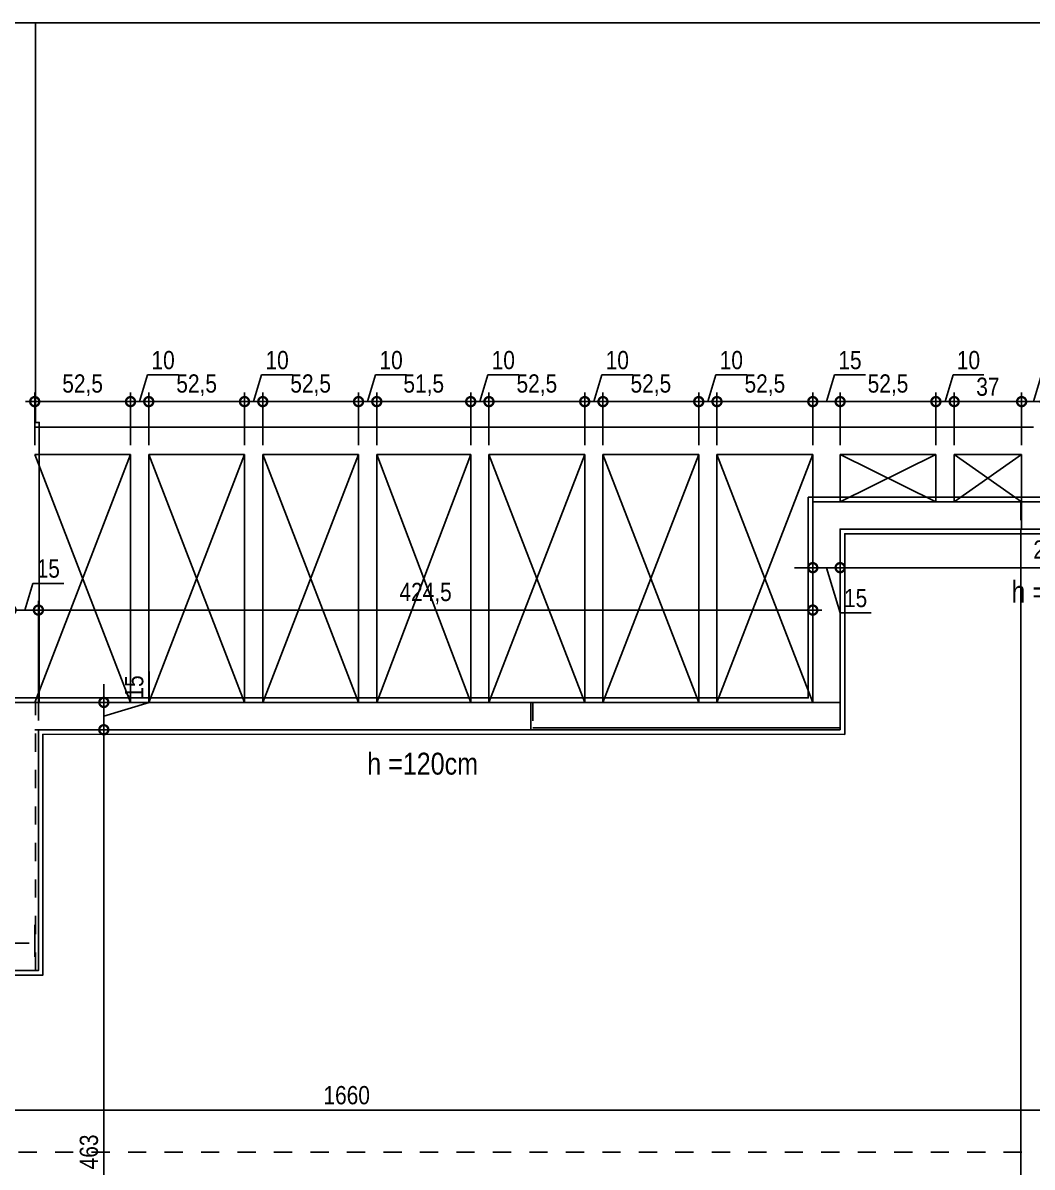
# Model space of a CAD drawing. Header units: metres. Extents: x -38 to 570, y -75 to 184.
# Drawn here: x -25.56 to -20.02, y -3.29 to 2.99 of the extents above; entities that cross this region are included whole.
import ezdxf

# ---------------------------------------------------------------- set-up
doc = ezdxf.new("R2010")
doc.units = ezdxf.units.M
for name, pattern in [('CONTINUOS', [0]), ('DASHEDX2', [1.5, 1, -0.5]), ('ESTILO_TQS_0001', [1, 0.7, -0.3]), ('ESTILO_TQS_0004', [1.12, 0.5, -0.2, 0.01, -0.2, 0.01, -0.2])]:
    doc.linetypes.add(name, pattern=pattern)
for name, color, linetype in [('1', 232, 'DASHEDX2'), ('20', 232, 'Continuous'), ('201', 232, 'CONTINUOS'), ('205', 7, 'ESTILO_TQS_0004'), ('21', 232, 'Continuous'), ('210', 15, 'ESTILO_TQS_0001'), ('ARQ-ALV ACAB', 4, 'Continuous'), ('ARQ-AUX', 7, 'Continuous'), ('ARQ-AUX1', 1, 'Continuous'), ('ARQ-AUX2', 2, 'Continuous'), ('ARQ-DIM', 2, 'Continuous'), ('ARQ-TXT', 2, 'Continuous')]:
    doc.layers.add(name, color=color, linetype=linetype)
doc.styles.add('Adesa', font='ARIALN.TTF')
doc.dimstyles.new('ADESA 1-0050', dxfattribs={"dimtxt": 0.1, "dimasz": 0.1, "dimexe": 0.05, "dimexo": 0.05, "dimgap": 0.03, "dimtad": 1, "dimdec": 1, "dimlfac": 100, "dimzin": 12, "dimtxsty": 'Adesa', "dimblk": 'DOTSMALL', "dimcen": 1, "dimdle": 0.05, "dimclrd": 1, "dimclre": 1, "dimclrt": 256, "dimazin": 3, "dimtm": 1e-09, "dimtfac": 1, "dimtdec": 1, "dimtmove": 1, "dimatfit": 0, "dimldrblk": 'DOTSMALL', "dimfxl": 0.8, "dimtvp": 2, "dimtolj": 1, "dimtzin": 0, "dimarcsym": 0})

# ---------------------------------------------------------------- blocks, each defined once
blk = doc.blocks.new('EST-PR-012-BAR-R02')
at = {"layer": '1', "color": 1, "linetype": 'CONTINUOS'}
blk.add_line((-2107.5, -74), (-2107.5, -89), dxfattribs=at)
for points in [[(-2491.5, 77), (-2549, 77)], [(-2429, 77), (-2491.5, 77)], [(-2366.5, 77), (-2429, 77)], [(-2305, 77), (-2366.5, 77)], [(-2242.5, 77), (-2305, 77)], [(-2180, 77), (-2242.5, 77)], [(-2115, 77), (-2180, 77)], [(-2050, 77), (-2115, 77)], [(-2001.5, 77), (-2050, 77)], [(-2549, 62), (-2496.5, 62)], [(-2496.5, 62), (-2496.5, -74)], [(-2486.5, 62), (-2434, 62)], [(-2486.5, -74), (-2486.5, 62)], [(-2434, 62), (-2434, -74)], [(-2424, 62), (-2371.5, 62)], [(-2424, -74), (-2424, 62)], [(-2371.5, 62), (-2371.5, -74)], [(-2361.5, 62), (-2310, 62)], [(-2361.5, -74), (-2361.5, 62)], [(-2310, 62), (-2310, -74)], [(-2300, 62), (-2247.5, 62)], [(-2300, -74), (-2300, 62)], [(-2247.5, 62), (-2247.5, -74)], [(-2237.5, 62), (-2185, 62)], [(-2237.5, -74), (-2237.5, 62)], [(-2185, 62), (-2185, -74)], [(-2175, 62), (-2122.5, 62)], [(-2175, -74), (-2175, 62)], [(-2122.5, 62), (-2122.5, 28.5)], [(-2107.5, 62), (-2055, 62)], [(-2107.5, 36), (-2107.5, 62)], [(-2055, 62), (-2055, 36)], [(-2045, 62), (-2008, 62)], [(-2045, 36), (-2045, 62)], [(-2008, 62), (-2008, 36)], [(-2055, 36), (-2107.5, 36)], [(-2008, 36), (-2045, 36)], [(-2008, 21), (-2008, 36)], [(-2122.5, 28.5), (-2122.5, -74)], [(-2496.5, -74), (-2549, -74)], [(-2434, -74), (-2486.5, -74)], [(-2371.5, -74), (-2424, -74)], [(-2310, -74), (-2361.5, -74)], [(-2270.51, -74), (-2300, -74)], [(-2277.01, -74), (-2277.01, -89)], [(-2247.5, -74), (-2270.51, -74)], [(-2237.5, -74), (-2247.5, -74)], [(-2185, -74), (-2237.5, -74)], [(-2175, -74), (-2185, -74)], [(-2122.5, -74), (-2175, -74)], [(-2107.5, -74), (-2122.5, -74)], [(-2264.01, -89), (-2241.92, -89)], [(-2241.92, -89), (-2179.71, -89)], [(-2179.71, -89), (-2107.5, -89)], [(-2549, -213.5), (-2549, -196)]]:
    blk.add_lwpolyline(points, dxfattribs=at)
at = {"layer": '201', "color": 1, "linetype": 'CONTINUOS'}
for points in [[(-2107.5, 21), (-2049.69, 21)], [(-2107.5, -74), (-2107.5, 21)], [(-2049.69, 21), (-2008, 21)], [(-2549, -89), (-2490.78, -89)], [(-2490.78, -89), (-2428.57, -89)], [(-2428.57, -89), (-2365.48, -89)], [(-2365.48, -89), (-2304.14, -89)], [(-2304.14, -89), (-2277.01, -89)]]:
    blk.add_lwpolyline(points, dxfattribs=at)
at = {"layer": '21'}
for p, q in [((-2549, -74), (-2496.5, 62)), ((-2549, 62), (-2496.5, -74)), ((-2486.5, -74), (-2434, 62)), ((-2486.5, 62), (-2434, -74)), ((-2424, -74), (-2371.5, 62)), ((-2424, 62), (-2371.5, -74)), ((-2361.5, -74), (-2310, 62)), ((-2361.5, 62), (-2310, -74)), ((-2300, -74), (-2247.5, 62)), ((-2300, 62), (-2247.5, -74)), ((-2237.5, -74), (-2185, 62)), ((-2237.5, 62), (-2185, -74)), ((-2175, -74), (-2122.5, 62)), ((-2175, 62), (-2122.5, -74)), ((-2107.5, 36), (-2055, 62)), ((-2107.5, 62), (-2055, 36)), ((-2045, 62), (-2008, 36))]:
    blk.add_line(p, q, dxfattribs=at)
at = {"layer": '21', "linetype": 'Continuous'}
blk.add_line((-2045, 36), (-2008, 62), dxfattribs=at)
at = {"layer": '210'}
for p, q in [((-2008, 21), (-1995, 21)), ((-2264.01, -89), (-2277.01, -89)), ((-2562, -206), (-2549, -206)), ((-2562, -221), (-2549, -221))]:
    blk.add_line(p, q, dxfattribs=at)
blk = doc.blocks.new('est-lo-12-bar-r05')
at = {"layer": '1', "linetype": 'CONTINUOS'}
blk.add_line((-2008.501965, -661.999721), (-2008.501965, 20.996335), dxfattribs=at)
at = {"layer": '1'}
blk.add_line((-2107.500476, -74.0016), (-2107.500476, -89.0016), dxfattribs=at)
for points in [[(-2122.500476, -74.0016), (-2122.500476, 35.996335), (-2107.500476, 35.996335), (-2107.500476, 35.996335), (-2008.501965, 35.996335), (-2008.501965, 20.996335), (-2107.500476, 20.996335), (-2107.500476, -74.0016), (-2122.500476, -74.0016)], [(-1853.000476, 35.996335), (-2122.500476, 35.996335)], [(-2122.500476, 35.996335), (-2122.500476, -74.0016)], [(-2107.500476, 20.996335), (-1868.000476, 20.996335)], [(-2107.500476, -74.0016), (-2107.500476, 20.996335)], [(-2269.506308, -74.0016), (-2548.499583, -74.0016)], [(-2276.006308, -74.0016), (-2276.006308, -89.0016)], [(-2247.500476, -74.0016), (-2269.506308, -74.0016)], [(-2237.500476, -74.0016), (-2247.500476, -74.0016)], [(-2185.000476, -74.0016), (-2237.500476, -74.0016)], [(-2175.000476, -74.0016), (-2185.000476, -74.0016)], [(-2122.500476, -74.0016), (-2175.000476, -74.0016)], [(-2107.500476, -74.0016), (-2122.500476, -74.0016)], [(-2263.006308, -89.0016), (-2241.924496, -89.0016)], [(-2241.924496, -89.0016), (-2179.710267, -89.0016)], [(-2179.710267, -89.0016), (-2107.500476, -89.0016)], [(-2947.007243, -220.999307), (-2548.499342, -220.999307)]]:
    blk.add_lwpolyline(points, dxfattribs=at)
blk.add_lwpolyline([(-2548.499583, -74.0016), (-2562.500061, -74.0016), (-2562.500061, -220.999307), (-2548.499583, -220.999307)], close=True, dxfattribs=at)
at = {"layer": '20'}
blk.add_line((-2276.006308, -88.0016), (-2107.500476, -88.0016), dxfattribs=at)
at = {"layer": '201', "linetype": 'ESTILO_TQS_0001'}
blk.add_lwpolyline([(-2548.499583, -89.0016), (-2276.006308, -89.0016)], dxfattribs=at)
at = {"layer": '205'}
blk.add_line((-3517.85276, -320.501693), (1995.986055, -320.501693), dxfattribs=at)
at = {"layer": '210'}
blk.add_line((-2263.006308, -89.0016), (-2276.006308, -89.0016), dxfattribs=at)
blk = doc.blocks.new('COBERTURA')
at = {"layer": 'ARQ-ALV ACAB'}
for points in [[(-32.2551, -3.205), (-32.2551, -0.395), (-29.4451, -0.395), (-29.4455, -2.0351), (-25.645, -2.035), (-25.645, -0.7148), (-21.25, -0.7152), (-21.2499, 0.3849), (-18.505, 0.3849), (-18.505, -1.995), (-17.9749, -1.995), (-17.9749, -2.2951), (-15.505, -2.2951)], [(-32.0551, -3.205), (-32.0551, -0.5949), (-29.6451, -0.5949), (-29.6456, -2.2351), (-25.445, -2.2351), (-25.4449, -0.9147), (-21.0499, -0.9151), (-21.0499, 0.1849), (-18.705, 0.1849), (-18.705, -2.185), (-18.1649, -2.185), (-18.1649, -2.4751), (-15.505, -2.4751)]]:
    blk.add_lwpolyline(points, dxfattribs=at)
at = {"layer": 'ARQ-AUX'}
blk.add_lwpolyline([(-25.485, 2.9854), (-15.485, 2.9849)], dxfattribs=at)
at = {"layer": 'ARQ-AUX1', "elevation": 0}
blk.add_lwpolyline([(-25.4651, -0.7398), (-25.4651, 0.795), (-25.485, 0.795), (-25.485, 2.9851), (-25.6451, 2.9851), (-25.6451, 2.755), (-25.625, 2.7551), (-25.625, 0.795), (-25.6451, 0.795), (-25.6452, -0.7148)], dxfattribs=at)
at = {"layer": 'ARQ-AUX2'}
for points in [[(-32.2301, -3.205), (-32.2301, -0.42), (-29.4701, -0.42), (-29.4705, -2.0601), (-25.62, -2.06), (-25.62, -0.7398), (-21.225, -0.7402), (-21.2249, 0.3599), (-18.53, 0.3599), (-18.53, -2.02), (-17.9999, -2.02), (-17.9999, -2.315), (-15.505, -2.315)], [(-32.0801, -3.205), (-32.0801, -0.5699), (-29.6201, -0.5699), (-29.6206, -2.2101), (-25.47, -2.2101), (-25.4699, -0.8897), (-21.0749, -0.8901), (-21.0749, 0.2099), (-18.68, 0.2099), (-18.68, -2.16), (-18.1399, -2.16), (-18.1399, -2.455), (-15.5132, -2.455)]]:
    blk.add_lwpolyline(points, dxfattribs=at)
at = {"linetype": 'Continuous', "xscale": 0.01, "yscale": 0.01, "zscale": 0.01}
for name, p in [('est-lo-12-bar-r05', (0, 0)), ('EST-PR-012-BAR-R02', (0, -0.0001, 0))]:
    blk.add_blockref(name, p, dxfattribs=at)
blk = doc.blocks.new('_DotSmall')
at = {"color": 0, "linetype": 'ByBlock', "const_width": 0.5}
blk.add_lwpolyline([(-0.0625, 0, 1), (0.0625, 0, 1)], format="xyb", close=True, dxfattribs=at)
blk = doc.blocks.new('*D397')
at = {"layer": 'ARQ-DIM', "color": 1, "lineweight": -2, "transparency": 16777216}
for p, q in [((-24.863, -0.7403), (-24.863, -0.57)), ((-25.1112, -0.7398), (-25.1112, -0.6398)), ((-25.43, -0.7398), (-25.0612, -0.7398)), ((-25.1112, -0.8897), (-25.1112, -0.7398)), ((-25.1112, -0.8897), (-25.1112, -0.7398)), ((-25.1112, -0.8148), (-24.863, -0.7403)), ((-25.4299, -0.8897), (-25.0612, -0.8897)), ((-25.1112, -0.8897), (-25.1112, -0.9897))]:
    blk.add_line(p, q, dxfattribs=at)
at = {"layer": 'Defpoints', "color": 0, "transparency": 16777216}
for p in [(-25.48, -0.7398, 0), (-25.1112, -0.7398), (-25.4799, -0.8897, 0)]:
    blk.add_point(p, dxfattribs=at)
at = {"layer": 'ARQ-DIM', "color": 1, "lineweight": -2, "transparency": 16777216, "xscale": 0.1, "yscale": 0.1, "zscale": 0.1}
for p, rotation in [((-25.1112, -0.7398), 270), ((-25.1112, -0.8897), 90)]:
    blk.add_blockref('_DotSmall', p, dxfattribs=dict(at, rotation=rotation))
at = {"layer": 'ARQ-DIM', "transparency": 16777216, "insert": (-24.9441, -0.6552), "char_height": 0.1, "attachment_point": 5, "rotation": 90, "style": 'Adesa'}
blk.add_mtext('\\A1;15', dxfattribs=at)
blk = doc.blocks.new('*D398')
at = {"layer": 'ARQ-DIM', "color": 1, "lineweight": -2, "transparency": 16777216}
for p, q in [((-25.1115, -0.8397), (-25.1115, -5.5686)), ((-25.1956, -0.8897), (-25.0615, -0.8897)), ((-25.1986, -5.5186), (-25.0615, -5.5186))]:
    blk.add_line(p, q, dxfattribs=at)
at = {"layer": 'Defpoints', "color": 0, "transparency": 16777216}
for p in [(-25.2456, -0.8897, 0), (-25.2486, -5.5186, 0), (-25.1115, -5.5186)]:
    blk.add_point(p, dxfattribs=at)
at = {"layer": 'ARQ-DIM', "color": 1, "lineweight": -2, "transparency": 16777216, "xscale": 0.1, "yscale": 0.1, "zscale": 0.1}
for p, rotation in [((-25.1115, -0.8897), 90), ((-25.1115, -5.5186), 270)]:
    blk.add_blockref('_DotSmall', p, dxfattribs=dict(at, rotation=rotation))
at = {"layer": 'ARQ-DIM', "transparency": 16777216, "insert": (-25.1926, -3.2042), "char_height": 0.1, "attachment_point": 5, "rotation": 90, "style": 'Adesa'}
blk.add_mtext('\\A1;463', dxfattribs=at)
blk = doc.blocks.new('*D554')
at = {"layer": 'ARQ-DIM', "color": 1, "lineweight": -2, "transparency": 16777216}
for p, q in [((-32.0801, -3.155), (-32.0801, -2.9247)), ((-15.48, -3.155), (-15.48, -2.9247)), ((-32.1301, -2.9747), (-15.43, -2.9747))]:
    blk.add_line(p, q, dxfattribs=at)
at = {"layer": 'Defpoints', "color": 0, "transparency": 16777216}
for p in [(-15.48, -2.9747), (-32.0801, -3.205, 0), (-15.48, -3.205, 0)]:
    blk.add_point(p, dxfattribs=at)
at = {"layer": 'ARQ-DIM', "color": 1, "lineweight": -2, "transparency": 16777216, "xscale": 0.1, "yscale": 0.1, "zscale": 0.1, "rotation": 180}
blk.add_blockref('_DotSmall', (-32.0801, -2.9747), dxfattribs=at)
at = {"layer": 'ARQ-DIM', "color": 1, "lineweight": -2, "transparency": 16777216, "xscale": 0.1, "yscale": 0.1, "zscale": 0.1}
blk.add_blockref('_DotSmall', (-15.48, -2.9747), dxfattribs=at)
at = {"layer": 'ARQ-DIM', "transparency": 16777216, "insert": (-23.78, -2.8937), "char_height": 0.1, "attachment_point": 5, "style": 'Adesa'}
blk.add_mtext('\\A1;1660', dxfattribs=at)
blk = doc.blocks.new('*D636')
at = {"layer": 'ARQ-DIM', "color": 1, "lineweight": -2, "transparency": 16777216}
for p, q in [((-25.545, -0.2337), (-25.5012, -0.0877)), ((-25.5012, -0.0877), (-25.3308, -0.0877)), ((-25.62, -0.6898), (-25.62, -0.1837)), ((-25.4699, -0.8397), (-25.4699, -0.1837)), ((-25.62, -0.2337), (-25.72, -0.2337)), ((-25.4699, -0.2337), (-25.62, -0.2337)), ((-25.4699, -0.2337), (-25.62, -0.2337)), ((-25.4699, -0.2337), (-25.3699, -0.2337))]:
    blk.add_line(p, q, dxfattribs=at)
at = {"layer": 'Defpoints', "color": 0, "transparency": 16777216}
for p in [(-25.62, -0.2337), (-25.62, -0.7398, 0), (-25.4699, -0.8897, 0)]:
    blk.add_point(p, dxfattribs=at)
at = {"layer": 'ARQ-DIM', "color": 1, "lineweight": -2, "transparency": 16777216, "xscale": 0.1, "yscale": 0.1, "zscale": 0.1}
blk.add_blockref('_DotSmall', (-25.62, -0.2337), dxfattribs=at)
at = {"layer": 'ARQ-DIM', "color": 1, "lineweight": -2, "transparency": 16777216, "xscale": 0.1, "yscale": 0.1, "zscale": 0.1, "rotation": 180}
blk.add_blockref('_DotSmall', (-25.4699, -0.2337), dxfattribs=at)
at = {"layer": 'ARQ-DIM', "transparency": 16777216, "insert": (-25.416, -0.0066), "char_height": 0.1, "attachment_point": 5, "style": 'Adesa'}
blk.add_mtext('\\A1;15', dxfattribs=at)
blk = doc.blocks.new('*D637')
at = {"layer": 'ARQ-DIM', "color": 1, "lineweight": -2, "transparency": 16777216}
for p, q in [((-25.4699, -0.6901), (-25.4699, -0.1837)), ((-21.225, -0.6902), (-21.225, -0.1837)), ((-25.5199, -0.2337), (-21.175, -0.2337))]:
    blk.add_line(p, q, dxfattribs=at)
at = {"layer": 'Defpoints', "color": 0, "transparency": 16777216}
for p in [(-21.225, -0.2337), (-25.4699, -0.7401), (-21.225, -0.7402, 0)]:
    blk.add_point(p, dxfattribs=at)
at = {"layer": 'ARQ-DIM', "color": 1, "lineweight": -2, "transparency": 16777216, "xscale": 0.1, "yscale": 0.1, "zscale": 0.1, "rotation": 180}
blk.add_blockref('_DotSmall', (-25.4699, -0.2337), dxfattribs=at)
at = {"layer": 'ARQ-DIM', "color": 1, "lineweight": -2, "transparency": 16777216, "xscale": 0.1, "yscale": 0.1, "zscale": 0.1}
blk.add_blockref('_DotSmall', (-21.225, -0.2337), dxfattribs=at)
at = {"layer": 'ARQ-DIM', "transparency": 16777216, "insert": (-23.3475, -0.1436), "char_height": 0.1, "attachment_point": 5, "style": 'Adesa'}
blk.add_mtext('\\A1;424,5', dxfattribs=at)
blk = doc.blocks.new('*D638')
at = {"layer": 'ARQ-DIM', "color": 1, "lineweight": -2, "transparency": 16777216}
for p, q in [((-21.2249, 0.3099), (-21.2249, -0.0513)), ((-21.075, 0.1599), (-21.075, -0.0513)), ((-21.2249, -0.0013), (-21.3249, -0.0013)), ((-21.075, -0.0013), (-21.2249, -0.0013)), ((-21.075, -0.0013), (-21.2249, -0.0013)), ((-21.15, -0.0013), (-21.0755, -0.2495)), ((-21.075, -0.0013), (-20.975, -0.0013)), ((-21.0755, -0.2495), (-20.9051, -0.2495))]:
    blk.add_line(p, q, dxfattribs=at)
at = {"layer": 'Defpoints', "color": 0, "transparency": 16777216}
for p in [(-21.2249, 0.3599, 0), (-21.075, 0.2099, 0), (-21.2249, -0.0013)]:
    blk.add_point(p, dxfattribs=at)
at = {"layer": 'ARQ-DIM', "color": 1, "lineweight": -2, "transparency": 16777216, "xscale": 0.1, "yscale": 0.1, "zscale": 0.1}
blk.add_blockref('_DotSmall', (-21.2249, -0.0013), dxfattribs=at)
at = {"layer": 'ARQ-DIM', "color": 1, "lineweight": -2, "transparency": 16777216, "xscale": 0.1, "yscale": 0.1, "zscale": 0.1, "rotation": 180}
blk.add_blockref('_DotSmall', (-21.075, -0.0013), dxfattribs=at)
at = {"layer": 'ARQ-DIM', "transparency": 16777216, "insert": (-20.9903, -0.1684), "char_height": 0.1, "attachment_point": 5, "style": 'Adesa'}
blk.add_mtext('\\A1;15', dxfattribs=at)
blk = doc.blocks.new('*D639')
at = {"layer": 'ARQ-DIM', "color": 1, "lineweight": -2, "transparency": 16777216}
for p, q in [((-21.075, 0.1599), (-21.075, -0.0513)), ((-21.125, -0.0013), (-18.62, -0.0013)), ((-18.67, -0.045), (-18.67, -0.0513))]:
    blk.add_line(p, q, dxfattribs=at)
at = {"layer": 'Defpoints', "color": 0, "transparency": 16777216}
for p in [(-21.075, 0.2099, 0), (-18.67, 0.005), (-18.67, -0.0013)]:
    blk.add_point(p, dxfattribs=at)
at = {"layer": 'ARQ-DIM', "color": 1, "lineweight": -2, "transparency": 16777216, "xscale": 0.1, "yscale": 0.1, "zscale": 0.1, "rotation": 180}
blk.add_blockref('_DotSmall', (-21.075, -0.0013), dxfattribs=at)
at = {"layer": 'ARQ-DIM', "color": 1, "lineweight": -2, "transparency": 16777216, "xscale": 0.1, "yscale": 0.1, "zscale": 0.1}
blk.add_blockref('_DotSmall', (-18.67, -0.0013), dxfattribs=at)
at = {"layer": 'ARQ-DIM', "transparency": 16777216, "insert": (-19.8725, 0.0888), "char_height": 0.1, "attachment_point": 5, "style": 'Adesa'}
blk.add_mtext('\\A1;240,5', dxfattribs=at)
blk = doc.blocks.new('*D472')
at = {"layer": 'ARQ-DIM', "color": 1, "lineweight": -2, "transparency": 16777216}
for p, q in [((-20.015, 0.9091), (-19.9712, 1.0551)), ((-19.9712, 1.0551), (-19.8015, 1.0551)), ((-20.08, 0.67), (-20.08, 0.9591)), ((-19.95, 0.67), (-19.95, 0.9591)), ((-20.08, 0.9091), (-20.18, 0.9091)), ((-19.95, 0.9091), (-20.08, 0.9091)), ((-19.95, 0.9091), (-20.08, 0.9091)), ((-19.95, 0.9091), (-19.85, 0.9091))]:
    blk.add_line(p, q, dxfattribs=at)
at = {"layer": 'Defpoints', "color": 0, "transparency": 16777216}
for p in [(-20.08, 0.9091), (-20.08, 0.62, 0), (-19.95, 0.62, 0)]:
    blk.add_point(p, dxfattribs=at)
at = {"layer": 'ARQ-DIM', "color": 1, "lineweight": -2, "transparency": 16777216, "xscale": 0.1, "yscale": 0.1, "zscale": 0.1}
blk.add_blockref('_DotSmall', (-20.08, 0.9091), dxfattribs=at)
at = {"layer": 'ARQ-DIM', "color": 1, "lineweight": -2, "transparency": 16777216, "xscale": 0.1, "yscale": 0.1, "zscale": 0.1, "rotation": 180}
blk.add_blockref('_DotSmall', (-19.95, 0.9091), dxfattribs=at)
at = {"layer": 'ARQ-DIM', "transparency": 16777216, "insert": (-19.8864, 1.1362), "char_height": 0.1, "attachment_point": 5, "style": 'Adesa'}
blk.add_mtext('\\A1;13', dxfattribs=at)
blk = doc.blocks.new('*D473')
at = {"layer": 'ARQ-DIM', "color": 1, "lineweight": -2, "transparency": 16777216}
for p, q in [((-20.45, 0.67), (-20.45, 0.9591)), ((-20.08, 0.67), (-20.08, 0.9591)), ((-20.5, 0.9091), (-20.03, 0.9091))]:
    blk.add_line(p, q, dxfattribs=at)
at = {"layer": 'Defpoints', "color": 0, "transparency": 16777216}
for p in [(-20.08, 0.9091), (-20.45, 0.62, 0), (-20.08, 0.62, 0)]:
    blk.add_point(p, dxfattribs=at)
at = {"layer": 'ARQ-DIM', "color": 1, "lineweight": -2, "transparency": 16777216, "xscale": 0.1, "yscale": 0.1, "zscale": 0.1, "rotation": 180}
blk.add_blockref('_DotSmall', (-20.45, 0.9091), dxfattribs=at)
at = {"layer": 'ARQ-DIM', "color": 1, "lineweight": -2, "transparency": 16777216, "xscale": 0.1, "yscale": 0.1, "zscale": 0.1}
blk.add_blockref('_DotSmall', (-20.08, 0.9091), dxfattribs=at)
at = {"layer": 'ARQ-DIM', "transparency": 16777216, "insert": (-20.265, 0.9901), "char_height": 0.1, "attachment_point": 5, "style": 'Adesa'}
blk.add_mtext('\\A1;37', dxfattribs=at)
blk = doc.blocks.new('*D474')
at = {"layer": 'ARQ-DIM', "color": 1, "lineweight": -2, "transparency": 16777216}
for p, q in [((-20.5, 0.9091), (-20.4562, 1.0551)), ((-20.4562, 1.0551), (-20.2867, 1.0551)), ((-20.55, 0.67), (-20.55, 0.9591)), ((-20.45, 0.67), (-20.45, 0.9591)), ((-20.55, 0.9091), (-20.65, 0.9091)), ((-20.55, 0.9091), (-20.45, 0.9091)), ((-20.55, 0.9091), (-20.45, 0.9091)), ((-20.45, 0.9091), (-20.35, 0.9091))]:
    blk.add_line(p, q, dxfattribs=at)
at = {"layer": 'Defpoints', "color": 0, "transparency": 16777216}
for p in [(-20.45, 0.9091), (-20.55, 0.62, 0), (-20.45, 0.62, 0)]:
    blk.add_point(p, dxfattribs=at)
at = {"layer": 'ARQ-DIM', "color": 1, "lineweight": -2, "transparency": 16777216, "xscale": 0.1, "yscale": 0.1, "zscale": 0.1}
blk.add_blockref('_DotSmall', (-20.55, 0.9091), dxfattribs=at)
at = {"layer": 'ARQ-DIM', "color": 1, "lineweight": -2, "transparency": 16777216, "xscale": 0.1, "yscale": 0.1, "zscale": 0.1, "rotation": 180}
blk.add_blockref('_DotSmall', (-20.45, 0.9091), dxfattribs=at)
at = {"layer": 'ARQ-DIM', "transparency": 16777216, "insert": (-20.3715, 1.1362), "char_height": 0.1, "attachment_point": 5, "style": 'Adesa'}
blk.add_mtext('\\A1;10', dxfattribs=at)
blk = doc.blocks.new('*D475')
at = {"layer": 'ARQ-DIM', "color": 1, "lineweight": -2, "transparency": 16777216}
for p, q in [((-21.075, 0.67), (-21.075, 0.9591)), ((-20.55, 0.67), (-20.55, 0.9591)), ((-21.125, 0.9091), (-20.5, 0.9091))]:
    blk.add_line(p, q, dxfattribs=at)
at = {"layer": 'Defpoints', "color": 0, "transparency": 16777216}
for p in [(-20.55, 0.9091), (-21.075, 0.62, 0), (-20.55, 0.62, 0)]:
    blk.add_point(p, dxfattribs=at)
at = {"layer": 'ARQ-DIM', "color": 1, "lineweight": -2, "transparency": 16777216, "xscale": 0.1, "yscale": 0.1, "zscale": 0.1, "rotation": 180}
blk.add_blockref('_DotSmall', (-21.075, 0.9091), dxfattribs=at)
at = {"layer": 'ARQ-DIM', "color": 1, "lineweight": -2, "transparency": 16777216, "xscale": 0.1, "yscale": 0.1, "zscale": 0.1}
blk.add_blockref('_DotSmall', (-20.55, 0.9091), dxfattribs=at)
at = {"layer": 'ARQ-DIM', "transparency": 16777216, "insert": (-20.8125, 0.9992), "char_height": 0.1, "attachment_point": 5, "style": 'Adesa'}
blk.add_mtext('\\A1;52,5', dxfattribs=at)
blk = doc.blocks.new('*D476')
at = {"layer": 'ARQ-DIM', "color": 1, "lineweight": -2, "transparency": 16777216}
for p, q in [((-21.15, 0.9091), (-21.1062, 1.0551)), ((-21.1062, 1.0551), (-20.9358, 1.0551)), ((-21.225, 0.67), (-21.225, 0.9591)), ((-21.075, 0.67), (-21.075, 0.9591)), ((-21.225, 0.9091), (-21.325, 0.9091)), ((-21.075, 0.9091), (-21.225, 0.9091)), ((-21.075, 0.9091), (-21.225, 0.9091)), ((-21.075, 0.9091), (-20.975, 0.9091))]:
    blk.add_line(p, q, dxfattribs=at)
at = {"layer": 'Defpoints', "color": 0, "transparency": 16777216}
for p in [(-21.225, 0.9091), (-21.225, 0.62, 0), (-21.075, 0.62, 0)]:
    blk.add_point(p, dxfattribs=at)
at = {"layer": 'ARQ-DIM', "color": 1, "lineweight": -2, "transparency": 16777216, "xscale": 0.1, "yscale": 0.1, "zscale": 0.1}
blk.add_blockref('_DotSmall', (-21.225, 0.9091), dxfattribs=at)
at = {"layer": 'ARQ-DIM', "color": 1, "lineweight": -2, "transparency": 16777216, "xscale": 0.1, "yscale": 0.1, "zscale": 0.1, "rotation": 180}
blk.add_blockref('_DotSmall', (-21.075, 0.9091), dxfattribs=at)
at = {"layer": 'ARQ-DIM', "transparency": 16777216, "insert": (-21.021, 1.1362), "char_height": 0.1, "attachment_point": 5, "style": 'Adesa'}
blk.add_mtext('\\A1;15', dxfattribs=at)
blk = doc.blocks.new('*D477')
at = {"layer": 'ARQ-DIM', "color": 1, "lineweight": -2, "transparency": 16777216}
for p, q in [((-21.75, 0.67), (-21.75, 0.9591)), ((-21.225, 0.67), (-21.225, 0.9591)), ((-21.175, 0.9091), (-21.8, 0.9091))]:
    blk.add_line(p, q, dxfattribs=at)
at = {"layer": 'Defpoints', "color": 0, "transparency": 16777216}
for p in [(-21.75, 0.9091), (-21.75, 0.62, 0), (-21.225, 0.62, 0)]:
    blk.add_point(p, dxfattribs=at)
at = {"layer": 'ARQ-DIM', "color": 1, "lineweight": -2, "transparency": 16777216, "xscale": 0.1, "yscale": 0.1, "zscale": 0.1, "rotation": 180}
blk.add_blockref('_DotSmall', (-21.75, 0.9091), dxfattribs=at)
at = {"layer": 'ARQ-DIM', "color": 1, "lineweight": -2, "transparency": 16777216, "xscale": 0.1, "yscale": 0.1, "zscale": 0.1}
blk.add_blockref('_DotSmall', (-21.225, 0.9091), dxfattribs=at)
at = {"layer": 'ARQ-DIM', "transparency": 16777216, "insert": (-21.4875, 0.9992), "char_height": 0.1, "attachment_point": 5, "style": 'Adesa'}
blk.add_mtext('\\A1;52,5', dxfattribs=at)
blk = doc.blocks.new('*D478')
at = {"layer": 'ARQ-DIM', "color": 1, "lineweight": -2, "transparency": 16777216}
for p, q in [((-21.8, 0.9091), (-21.7562, 1.0551)), ((-21.7562, 1.0551), (-21.5867, 1.0551)), ((-21.85, 0.67), (-21.85, 0.9591)), ((-21.75, 0.67), (-21.75, 0.9591)), ((-21.85, 0.9091), (-21.95, 0.9091)), ((-21.75, 0.9091), (-21.85, 0.9091)), ((-21.75, 0.9091), (-21.85, 0.9091)), ((-21.75, 0.9091), (-21.65, 0.9091))]:
    blk.add_line(p, q, dxfattribs=at)
at = {"layer": 'Defpoints', "color": 0, "transparency": 16777216}
for p in [(-21.85, 0.9091), (-21.85, 0.62, 0), (-21.75, 0.62, 0)]:
    blk.add_point(p, dxfattribs=at)
at = {"layer": 'ARQ-DIM', "color": 1, "lineweight": -2, "transparency": 16777216, "xscale": 0.1, "yscale": 0.1, "zscale": 0.1}
blk.add_blockref('_DotSmall', (-21.85, 0.9091), dxfattribs=at)
at = {"layer": 'ARQ-DIM', "color": 1, "lineweight": -2, "transparency": 16777216, "xscale": 0.1, "yscale": 0.1, "zscale": 0.1, "rotation": 180}
blk.add_blockref('_DotSmall', (-21.75, 0.9091), dxfattribs=at)
at = {"layer": 'ARQ-DIM', "transparency": 16777216, "insert": (-21.6715, 1.1362), "char_height": 0.1, "attachment_point": 5, "style": 'Adesa'}
blk.add_mtext('\\A1;10', dxfattribs=at)
blk = doc.blocks.new('*D479')
at = {"layer": 'ARQ-DIM', "color": 1, "lineweight": -2, "transparency": 16777216}
for p, q in [((-22.375, 0.67), (-22.375, 0.9591)), ((-21.85, 0.67), (-21.85, 0.9591)), ((-21.8, 0.9091), (-22.425, 0.9091))]:
    blk.add_line(p, q, dxfattribs=at)
at = {"layer": 'Defpoints', "color": 0, "transparency": 16777216}
for p in [(-22.375, 0.9091), (-22.375, 0.62, 0), (-21.85, 0.62, 0)]:
    blk.add_point(p, dxfattribs=at)
at = {"layer": 'ARQ-DIM', "color": 1, "lineweight": -2, "transparency": 16777216, "xscale": 0.1, "yscale": 0.1, "zscale": 0.1, "rotation": 180}
blk.add_blockref('_DotSmall', (-22.375, 0.9091), dxfattribs=at)
at = {"layer": 'ARQ-DIM', "color": 1, "lineweight": -2, "transparency": 16777216, "xscale": 0.1, "yscale": 0.1, "zscale": 0.1}
blk.add_blockref('_DotSmall', (-21.85, 0.9091), dxfattribs=at)
at = {"layer": 'ARQ-DIM', "transparency": 16777216, "insert": (-22.1125, 0.9992), "char_height": 0.1, "attachment_point": 5, "style": 'Adesa'}
blk.add_mtext('\\A1;52,5', dxfattribs=at)
blk = doc.blocks.new('*D480')
at = {"layer": 'ARQ-DIM', "color": 1, "lineweight": -2, "transparency": 16777216}
for p, q in [((-22.425, 0.9091), (-22.3812, 1.0551)), ((-22.3812, 1.0551), (-22.2117, 1.0551)), ((-22.475, 0.67), (-22.475, 0.9591)), ((-22.375, 0.67), (-22.375, 0.9591)), ((-22.475, 0.9091), (-22.575, 0.9091)), ((-22.375, 0.9091), (-22.475, 0.9091)), ((-22.375, 0.9091), (-22.475, 0.9091)), ((-22.375, 0.9091), (-22.275, 0.9091))]:
    blk.add_line(p, q, dxfattribs=at)
at = {"layer": 'Defpoints', "color": 0, "transparency": 16777216}
for p in [(-22.475, 0.9091), (-22.475, 0.62, 0), (-22.375, 0.62, 0)]:
    blk.add_point(p, dxfattribs=at)
at = {"layer": 'ARQ-DIM', "color": 1, "lineweight": -2, "transparency": 16777216, "xscale": 0.1, "yscale": 0.1, "zscale": 0.1}
blk.add_blockref('_DotSmall', (-22.475, 0.9091), dxfattribs=at)
at = {"layer": 'ARQ-DIM', "color": 1, "lineweight": -2, "transparency": 16777216, "xscale": 0.1, "yscale": 0.1, "zscale": 0.1, "rotation": 180}
blk.add_blockref('_DotSmall', (-22.375, 0.9091), dxfattribs=at)
at = {"layer": 'ARQ-DIM', "transparency": 16777216, "insert": (-22.2965, 1.1362), "char_height": 0.1, "attachment_point": 5, "style": 'Adesa'}
blk.add_mtext('\\A1;10', dxfattribs=at)
blk = doc.blocks.new('*D481')
at = {"layer": 'ARQ-DIM', "color": 1, "lineweight": -2, "transparency": 16777216}
for p, q in [((-23, 0.67), (-23, 0.9591)), ((-22.475, 0.67), (-22.475, 0.9591)), ((-22.425, 0.9091), (-23.05, 0.9091))]:
    blk.add_line(p, q, dxfattribs=at)
at = {"layer": 'Defpoints', "color": 0, "transparency": 16777216}
for p in [(-23, 0.9091), (-23, 0.62, 0), (-22.475, 0.62, 0)]:
    blk.add_point(p, dxfattribs=at)
at = {"layer": 'ARQ-DIM', "color": 1, "lineweight": -2, "transparency": 16777216, "xscale": 0.1, "yscale": 0.1, "zscale": 0.1, "rotation": 180}
blk.add_blockref('_DotSmall', (-23, 0.9091), dxfattribs=at)
at = {"layer": 'ARQ-DIM', "color": 1, "lineweight": -2, "transparency": 16777216, "xscale": 0.1, "yscale": 0.1, "zscale": 0.1}
blk.add_blockref('_DotSmall', (-22.475, 0.9091), dxfattribs=at)
at = {"layer": 'ARQ-DIM', "transparency": 16777216, "insert": (-22.7375, 0.9992), "char_height": 0.1, "attachment_point": 5, "style": 'Adesa'}
blk.add_mtext('\\A1;52,5', dxfattribs=at)
blk = doc.blocks.new('*D482')
at = {"layer": 'ARQ-DIM', "color": 1, "lineweight": -2, "transparency": 16777216}
for p, q in [((-23.05, 0.9091), (-23.0062, 1.0551)), ((-23.0062, 1.0551), (-22.8367, 1.0551)), ((-23.1, 0.67), (-23.1, 0.9591)), ((-23, 0.67), (-23, 0.9591)), ((-23.1, 0.9091), (-23.2, 0.9091)), ((-23, 0.9091), (-23.1, 0.9091)), ((-23, 0.9091), (-23.1, 0.9091)), ((-23, 0.9091), (-22.9, 0.9091))]:
    blk.add_line(p, q, dxfattribs=at)
at = {"layer": 'Defpoints', "color": 0, "transparency": 16777216}
for p in [(-23.1, 0.9091), (-23.1, 0.62, 0), (-23, 0.62, 0)]:
    blk.add_point(p, dxfattribs=at)
at = {"layer": 'ARQ-DIM', "color": 1, "lineweight": -2, "transparency": 16777216, "xscale": 0.1, "yscale": 0.1, "zscale": 0.1}
blk.add_blockref('_DotSmall', (-23.1, 0.9091), dxfattribs=at)
at = {"layer": 'ARQ-DIM', "color": 1, "lineweight": -2, "transparency": 16777216, "xscale": 0.1, "yscale": 0.1, "zscale": 0.1, "rotation": 180}
blk.add_blockref('_DotSmall', (-23, 0.9091), dxfattribs=at)
at = {"layer": 'ARQ-DIM', "transparency": 16777216, "insert": (-22.9215, 1.1362), "char_height": 0.1, "attachment_point": 5, "style": 'Adesa'}
blk.add_mtext('\\A1;10', dxfattribs=at)
blk = doc.blocks.new('*D483')
at = {"layer": 'ARQ-DIM', "color": 1, "lineweight": -2, "transparency": 16777216}
for p, q in [((-23.615, 0.67), (-23.615, 0.9591)), ((-23.1, 0.67), (-23.1, 0.9591)), ((-23.05, 0.9091), (-23.665, 0.9091))]:
    blk.add_line(p, q, dxfattribs=at)
at = {"layer": 'Defpoints', "color": 0, "transparency": 16777216}
for p in [(-23.615, 0.9091), (-23.615, 0.62, 0), (-23.1, 0.62, 0)]:
    blk.add_point(p, dxfattribs=at)
at = {"layer": 'ARQ-DIM', "color": 1, "lineweight": -2, "transparency": 16777216, "xscale": 0.1, "yscale": 0.1, "zscale": 0.1, "rotation": 180}
blk.add_blockref('_DotSmall', (-23.615, 0.9091), dxfattribs=at)
at = {"layer": 'ARQ-DIM', "color": 1, "lineweight": -2, "transparency": 16777216, "xscale": 0.1, "yscale": 0.1, "zscale": 0.1}
blk.add_blockref('_DotSmall', (-23.1, 0.9091), dxfattribs=at)
at = {"layer": 'ARQ-DIM', "transparency": 16777216, "insert": (-23.3575, 0.9992), "char_height": 0.1, "attachment_point": 5, "style": 'Adesa'}
blk.add_mtext('\\A1;51,5', dxfattribs=at)
blk = doc.blocks.new('*D484')
at = {"layer": 'ARQ-DIM', "color": 1, "lineweight": -2, "transparency": 16777216}
for p, q in [((-23.665, 0.9091), (-23.6212, 1.0551)), ((-23.6212, 1.0551), (-23.4517, 1.0551)), ((-23.715, 0.67), (-23.715, 0.9591)), ((-23.615, 0.67), (-23.615, 0.9591)), ((-23.715, 0.9091), (-23.815, 0.9091)), ((-23.615, 0.9091), (-23.715, 0.9091)), ((-23.615, 0.9091), (-23.715, 0.9091)), ((-23.615, 0.9091), (-23.515, 0.9091))]:
    blk.add_line(p, q, dxfattribs=at)
at = {"layer": 'Defpoints', "color": 0, "transparency": 16777216}
for p in [(-23.715, 0.9091), (-23.715, 0.62, 0), (-23.615, 0.62, 0)]:
    blk.add_point(p, dxfattribs=at)
at = {"layer": 'ARQ-DIM', "color": 1, "lineweight": -2, "transparency": 16777216, "xscale": 0.1, "yscale": 0.1, "zscale": 0.1}
blk.add_blockref('_DotSmall', (-23.715, 0.9091), dxfattribs=at)
at = {"layer": 'ARQ-DIM', "color": 1, "lineweight": -2, "transparency": 16777216, "xscale": 0.1, "yscale": 0.1, "zscale": 0.1, "rotation": 180}
blk.add_blockref('_DotSmall', (-23.615, 0.9091), dxfattribs=at)
at = {"layer": 'ARQ-DIM', "transparency": 16777216, "insert": (-23.5364, 1.1362), "char_height": 0.1, "attachment_point": 5, "style": 'Adesa'}
blk.add_mtext('\\A1;10', dxfattribs=at)
blk = doc.blocks.new('*D485')
at = {"layer": 'ARQ-DIM', "color": 1, "lineweight": -2, "transparency": 16777216}
for p, q in [((-24.24, 0.67), (-24.24, 0.9591)), ((-23.715, 0.67), (-23.715, 0.9591)), ((-23.665, 0.9091), (-24.29, 0.9091))]:
    blk.add_line(p, q, dxfattribs=at)
at = {"layer": 'Defpoints', "color": 0, "transparency": 16777216}
for p in [(-24.24, 0.9091), (-24.24, 0.62, 0), (-23.715, 0.62, 0)]:
    blk.add_point(p, dxfattribs=at)
at = {"layer": 'ARQ-DIM', "color": 1, "lineweight": -2, "transparency": 16777216, "xscale": 0.1, "yscale": 0.1, "zscale": 0.1, "rotation": 180}
blk.add_blockref('_DotSmall', (-24.24, 0.9091), dxfattribs=at)
at = {"layer": 'ARQ-DIM', "color": 1, "lineweight": -2, "transparency": 16777216, "xscale": 0.1, "yscale": 0.1, "zscale": 0.1}
blk.add_blockref('_DotSmall', (-23.715, 0.9091), dxfattribs=at)
at = {"layer": 'ARQ-DIM', "transparency": 16777216, "insert": (-23.9775, 0.9992), "char_height": 0.1, "attachment_point": 5, "style": 'Adesa'}
blk.add_mtext('\\A1;52,5', dxfattribs=at)
blk = doc.blocks.new('*D486')
at = {"layer": 'ARQ-DIM', "color": 1, "lineweight": -2, "transparency": 16777216}
for p, q in [((-24.29, 0.9091), (-24.2462, 1.0551)), ((-24.2462, 1.0551), (-24.0767, 1.0551)), ((-24.34, 0.67), (-24.34, 0.9591)), ((-24.24, 0.67), (-24.24, 0.9591)), ((-24.34, 0.9091), (-24.44, 0.9091)), ((-24.24, 0.9091), (-24.34, 0.9091)), ((-24.24, 0.9091), (-24.34, 0.9091)), ((-24.24, 0.9091), (-24.14, 0.9091))]:
    blk.add_line(p, q, dxfattribs=at)
at = {"layer": 'Defpoints', "color": 0, "transparency": 16777216}
for p in [(-24.34, 0.9091), (-24.34, 0.62, 0), (-24.24, 0.62, 0)]:
    blk.add_point(p, dxfattribs=at)
at = {"layer": 'ARQ-DIM', "color": 1, "lineweight": -2, "transparency": 16777216, "xscale": 0.1, "yscale": 0.1, "zscale": 0.1}
blk.add_blockref('_DotSmall', (-24.34, 0.9091), dxfattribs=at)
at = {"layer": 'ARQ-DIM', "color": 1, "lineweight": -2, "transparency": 16777216, "xscale": 0.1, "yscale": 0.1, "zscale": 0.1, "rotation": 180}
blk.add_blockref('_DotSmall', (-24.24, 0.9091), dxfattribs=at)
at = {"layer": 'ARQ-DIM', "transparency": 16777216, "insert": (-24.1614, 1.1362), "char_height": 0.1, "attachment_point": 5, "style": 'Adesa'}
blk.add_mtext('\\A1;10', dxfattribs=at)
blk = doc.blocks.new('*D487')
at = {"layer": 'ARQ-DIM', "color": 1, "lineweight": -2, "transparency": 16777216}
for p, q in [((-24.865, 0.67), (-24.865, 0.9591)), ((-24.34, 0.67), (-24.34, 0.9591)), ((-24.29, 0.9091), (-24.915, 0.9091))]:
    blk.add_line(p, q, dxfattribs=at)
at = {"layer": 'Defpoints', "color": 0, "transparency": 16777216}
for p in [(-24.865, 0.9091), (-24.865, 0.62, 0), (-24.34, 0.62, 0)]:
    blk.add_point(p, dxfattribs=at)
at = {"layer": 'ARQ-DIM', "color": 1, "lineweight": -2, "transparency": 16777216, "xscale": 0.1, "yscale": 0.1, "zscale": 0.1, "rotation": 180}
blk.add_blockref('_DotSmall', (-24.865, 0.9091), dxfattribs=at)
at = {"layer": 'ARQ-DIM', "color": 1, "lineweight": -2, "transparency": 16777216, "xscale": 0.1, "yscale": 0.1, "zscale": 0.1}
blk.add_blockref('_DotSmall', (-24.34, 0.9091), dxfattribs=at)
at = {"layer": 'ARQ-DIM', "transparency": 16777216, "insert": (-24.6025, 0.9992), "char_height": 0.1, "attachment_point": 5, "style": 'Adesa'}
blk.add_mtext('\\A1;52,5', dxfattribs=at)
blk = doc.blocks.new('*D488')
at = {"layer": 'ARQ-DIM', "color": 1, "lineweight": -2, "transparency": 16777216}
for p, q in [((-24.915, 0.9091), (-24.8712, 1.0551)), ((-24.8712, 1.0551), (-24.7017, 1.0551)), ((-24.965, 0.67), (-24.965, 0.9591)), ((-24.865, 0.67), (-24.865, 0.9591)), ((-24.965, 0.9091), (-25.065, 0.9091)), ((-24.865, 0.9091), (-24.965, 0.9091)), ((-24.865, 0.9091), (-24.965, 0.9091)), ((-24.865, 0.9091), (-24.765, 0.9091))]:
    blk.add_line(p, q, dxfattribs=at)
at = {"layer": 'Defpoints', "color": 0, "transparency": 16777216}
for p in [(-24.965, 0.9091), (-24.965, 0.62, 0), (-24.865, 0.62, 0)]:
    blk.add_point(p, dxfattribs=at)
at = {"layer": 'ARQ-DIM', "color": 1, "lineweight": -2, "transparency": 16777216, "xscale": 0.1, "yscale": 0.1, "zscale": 0.1}
blk.add_blockref('_DotSmall', (-24.965, 0.9091), dxfattribs=at)
at = {"layer": 'ARQ-DIM', "color": 1, "lineweight": -2, "transparency": 16777216, "xscale": 0.1, "yscale": 0.1, "zscale": 0.1, "rotation": 180}
blk.add_blockref('_DotSmall', (-24.865, 0.9091), dxfattribs=at)
at = {"layer": 'ARQ-DIM', "transparency": 16777216, "insert": (-24.7864, 1.1362), "char_height": 0.1, "attachment_point": 5, "style": 'Adesa'}
blk.add_mtext('\\A1;10', dxfattribs=at)
blk = doc.blocks.new('*D489')
at = {"layer": 'ARQ-DIM', "color": 1, "lineweight": -2, "transparency": 16777216}
for p, q in [((-25.49, 0.67), (-25.49, 0.9591)), ((-24.965, 0.67), (-24.965, 0.9591)), ((-24.915, 0.9091), (-25.54, 0.9091))]:
    blk.add_line(p, q, dxfattribs=at)
at = {"layer": 'Defpoints', "color": 0, "transparency": 16777216}
for p in [(-25.49, 0.9091), (-25.49, 0.62, 0), (-24.965, 0.62, 0)]:
    blk.add_point(p, dxfattribs=at)
at = {"layer": 'ARQ-DIM', "color": 1, "lineweight": -2, "transparency": 16777216, "xscale": 0.1, "yscale": 0.1, "zscale": 0.1, "rotation": 180}
blk.add_blockref('_DotSmall', (-25.49, 0.9091), dxfattribs=at)
at = {"layer": 'ARQ-DIM', "color": 1, "lineweight": -2, "transparency": 16777216, "xscale": 0.1, "yscale": 0.1, "zscale": 0.1}
blk.add_blockref('_DotSmall', (-24.965, 0.9091), dxfattribs=at)
at = {"layer": 'ARQ-DIM', "transparency": 16777216, "insert": (-25.2275, 0.9992), "char_height": 0.1, "attachment_point": 5, "style": 'Adesa'}
blk.add_mtext('\\A1;52,5', dxfattribs=at)

msp = doc.modelspace()

# ---------------------------------------------------------------- block references
at = {"layer": 'ARQ-DIM'}
msp.add_blockref('COBERTURA', (0, 0), dxfattribs=at)

# ---------------------------------------------------------------- texts
at = {"layer": 'ARQ-TXT', "style": 'Adesa'}
for p in [(-20.1355, -0.1939, 0), (-23.6674, -1.1357, 0)]:
    msp.add_text('h =120cm', height=0.12, dxfattribs=at).set_placement(p)

# ---------------------------------------------------------------- dimensions: what is measured, and where the dimension line sits
at = {"layer": 'ARQ-DIM'}
for base, p1, p2, picture, middle in [((-24.965, 0.9091), (-24.865, 0.62, 0), (-24.965, 0.62, 0), '*D488', (-24.8412, 1.1362)), ((-24.34, 0.9091), (-24.24, 0.62, 0), (-24.34, 0.62, 0), '*D486', (-24.2162, 1.1362)), ((-23.715, 0.9091), (-23.615, 0.62, 0), (-23.715, 0.62, 0), '*D484', (-23.5912, 1.1362)), ((-23.1, 0.9091), (-23, 0.62, 0), (-23.1, 0.62, 0), '*D482', (-22.9762, 1.1362)), ((-22.475, 0.9091), (-22.375, 0.62, 0), (-22.475, 0.62, 0), '*D480', (-22.3512, 1.1362)), ((-21.85, 0.9091), (-21.75, 0.62, 0), (-21.85, 0.62, 0), '*D478', (-21.7262, 1.1362)), ((-21.225, 0.9091), (-21.075, 0.62, 0), (-21.225, 0.62, 0), '*D476', (-21.0762, 1.1362)), ((-20.45, 0.9091), (-20.55, 0.62, 0), (-20.45, 0.62, 0), '*D474', (-20.4262, 1.1362)), ((-20.08, 0.9091), (-19.95, 0.62, 0), (-20.08, 0.62, 0), '*D472', (-19.9412, 1.1362)), ((-25.49, 0.9091), (-24.965, 0.62, 0), (-25.49, 0.62, 0), '*D489', (-25.2275, 0.9992)), ((-24.865, 0.9091), (-24.34, 0.62, 0), (-24.865, 0.62, 0), '*D487', (-24.6025, 0.9992)), ((-24.24, 0.9091), (-23.715, 0.62, 0), (-24.24, 0.62, 0), '*D485', (-23.9775, 0.9992)), ((-23.615, 0.9091), (-23.1, 0.62, 0), (-23.615, 0.62, 0), '*D483', (-23.3575, 0.9992)), ((-23, 0.9091), (-22.475, 0.62, 0), (-23, 0.62, 0), '*D481', (-22.7375, 0.9992)), ((-22.375, 0.9091), (-21.85, 0.62, 0), (-22.375, 0.62, 0), '*D479', (-22.1125, 0.9992)), ((-21.75, 0.9091), (-21.225, 0.62, 0), (-21.75, 0.62, 0), '*D477', (-21.4875, 0.9992)), ((-20.55, 0.9091), (-21.075, 0.62, 0), (-20.55, 0.62, 0), '*D475', (-20.8125, 0.9992)), ((-20.08, 0.9091), (-20.45, 0.62, 0), (-20.08, 0.62, 0), '*D473', (-20.265, 0.9901)), ((-21.2249, -0.0013, 0), (-21.075, 0.2099, 0), (-21.2249, 0.3599), '*D638', (-21.0455, -0.1684, 0)), ((-18.67, -0.0013, 0), (-21.075, 0.2099, 0), (-18.67, 0.005, 0), '*D639', (-19.8725, 0.0888, 0)), ((-25.62, -0.2337, 0), (-25.4699, -0.8897), (-25.62, -0.7398), '*D636', (-25.4712, -0.0066, 0)), ((-21.225, -0.2337, 0), (-25.4699, -0.7401, 0), (-21.225, -0.7402), '*D637', (-23.3475, -0.1436, 0)), ((-15.48, -2.9747, 0), (-32.0801, -3.205), (-15.48, -3.205), '*D554', (-23.78, -2.8937, 0))]:
    dim = msp.add_linear_dim(base=base, p1=p1, p2=p2, dimstyle='ADESA 1-0050', dxfattribs=at)
    dim.commit()
    dim.dimension.update_dxf_attribs({"geometry": picture, "text_midpoint": middle})
dim = msp.add_linear_dim(base=(-25.1112, -0.7398, 0), p1=(-25.4799, -0.8897), p2=(-25.48, -0.7398), angle=90, dimstyle='ADESA 1-0050', dxfattribs=at)
dim.commit()
dim.dimension.update_dxf_attribs({"geometry": '*D397', "text_midpoint": (-24.9441, -0.7103, 0)})
dim = msp.add_linear_dim(base=(-25.1115, -5.5186, 0), p1=(-25.2456, -0.8897), p2=(-25.2486, -5.5186), angle=90, dimstyle='ADESA 1-0050', override={"dimdec": 0}, dxfattribs=at)
dim.commit()
dim.dimension.update_dxf_attribs({"geometry": '*D398', "text_midpoint": (-25.1926, -3.2042, 0)})

doc.saveas('drawing.dxf')
